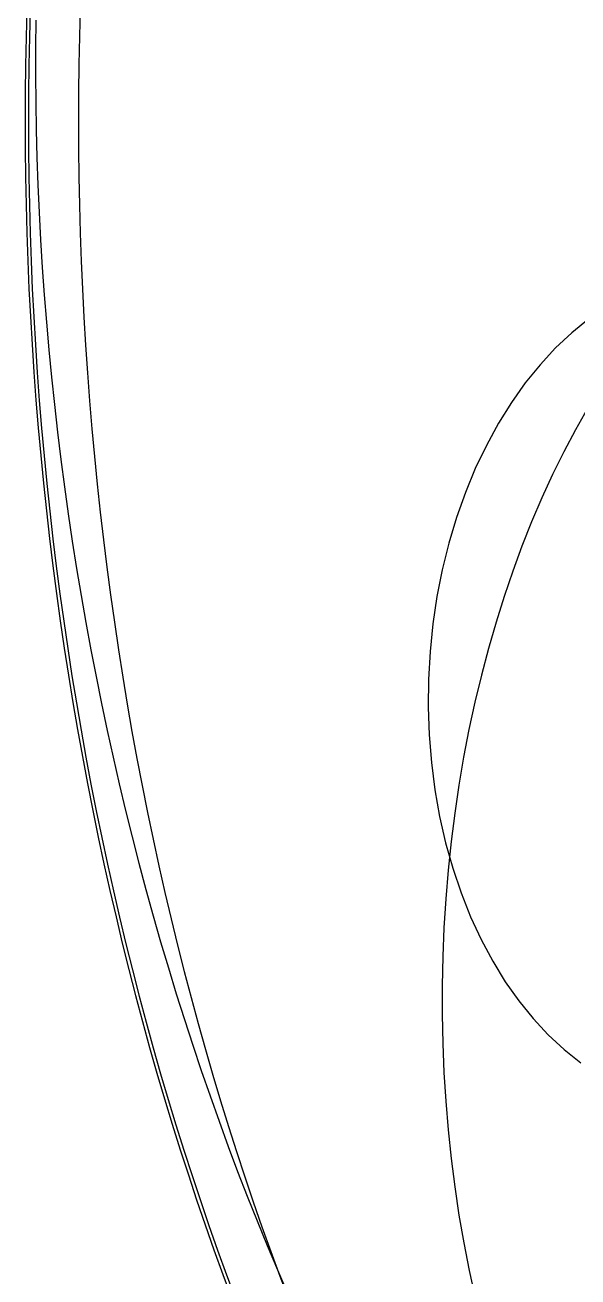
# Model space of a CAD drawing. Extents: x -1 to 217, y -22 to 302.
# Drawn here: x -1.3 to 35.8, y 62 to 146.1 of the extents above; entities that cross this region are included whole.
import ezdxf

# ---------------------------------------------------------------- set-up
doc = ezdxf.new("R2010")
doc.units = 0

msp = doc.modelspace()

# ---------------------------------------------------------------- linework, layer by layer
at = {"layer": 'ELLIPSES'}
for p, q in [((-1.202, 147.159), (-1.254, 145.283)), ((-0.979, 147.147), (-1.03, 145.271)), ((2.392, 147.202), (2.339, 145.319)), ((-0.603, 146.418), (-0.618, 144.579)), ((-1.254, 145.283), (-1.291, 143.406)), ((-1.03, 145.271), (-1.067, 143.393)), ((-0.618, 144.579), (-0.617, 142.739)), ((2.339, 145.319), (2.302, 143.435)), ((-1.291, 143.406), (-1.313, 141.529)), ((-1.067, 143.393), (-1.089, 141.515)), ((2.302, 143.435), (2.279, 141.551)), ((-0.617, 142.739), (-0.6, 140.897)), ((-1.313, 141.529), (-1.32, 139.652)), ((-1.089, 141.515), (-1.096, 139.637)), ((2.279, 141.551), (2.271, 139.666)), ((-0.6, 140.897), (-0.566, 139.053)), ((-1.32, 139.652), (-1.313, 137.774)), ((-1.096, 139.637), (-1.089, 137.759)), ((2.271, 139.666), (2.278, 137.781)), ((-0.566, 139.053), (-0.517, 137.209)), ((-1.313, 137.774), (-1.291, 135.897)), ((-1.089, 137.759), (-1.067, 135.881)), ((-0.517, 137.209), (-0.451, 135.364)), ((2.278, 137.781), (2.3, 135.897)), ((-1.291, 135.897), (-1.255, 134.021)), ((-1.067, 135.881), (-1.03, 134.003)), ((-0.451, 135.364), (-0.37, 133.518)), ((2.3, 135.897), (2.337, 134.013)), ((-1.255, 134.021), (-1.204, 132.145)), ((-1.03, 134.003), (-0.979, 132.127)), ((2.337, 134.013), (2.389, 132.13)), ((-0.37, 133.518), (-0.272, 131.673)), ((-1.204, 132.145), (-1.138, 130.27)), ((-0.979, 132.127), (-0.912, 130.251)), ((2.389, 132.13), (2.456, 130.248)), ((-0.272, 131.673), (-0.159, 129.827)), ((-1.138, 130.27), (-1.057, 128.396)), ((-0.912, 130.251), (-0.832, 128.376)), ((-0.159, 129.827), (-0.029, 127.982)), ((2.456, 130.248), (2.538, 128.367)), ((-1.057, 128.396), (-0.962, 126.524)), ((-0.832, 128.376), (-0.736, 126.504)), ((-0.029, 127.982), (0.116, 126.137)), ((2.538, 128.367), (2.635, 126.488)), ((-0.962, 126.524), (-0.852, 124.654)), ((-0.736, 126.504), (-0.626, 124.632)), ((0.116, 126.137), (0.278, 124.294)), ((2.635, 126.488), (2.747, 124.61)), ((36.527, 126.355), (35.395, 125.439)), ((35.395, 125.439), (34.306, 124.417)), ((-0.852, 124.654), (-0.728, 122.785)), ((-0.626, 124.632), (-0.501, 122.763)), ((2.747, 124.61), (2.873, 122.735)), ((34.306, 124.417), (33.265, 123.292)), ((0.278, 124.294), (0.455, 122.452)), ((-0.728, 122.785), (-0.589, 120.919)), ((-0.501, 122.763), (-0.362, 120.896)), ((2.873, 122.735), (3.015, 120.863)), ((33.265, 123.292), (32.275, 122.07)), ((0.455, 122.452), (0.648, 120.611)), ((32.275, 122.07), (31.341, 120.757)), ((-0.589, 120.919), (-0.435, 119.056)), ((-0.362, 120.896), (-0.208, 119.032)), ((0.648, 120.611), (0.857, 118.772)), ((3.015, 120.863), (3.171, 118.992)), ((31.341, 120.757), (30.468, 119.357)), ((36.45, 120.35), (35.639, 118.913)), ((30.468, 119.357), (29.66, 117.878)), ((-0.435, 119.056), (-0.267, 117.195)), ((-0.208, 119.032), (-0.039, 117.171)), ((0.857, 118.772), (1.082, 116.935)), ((3.171, 118.992), (3.343, 117.125)), ((35.639, 118.913), (34.857, 117.432)), ((29.66, 117.878), (28.92, 116.326)), ((-0.267, 117.195), (-0.084, 115.337)), ((-0.039, 117.171), (0.144, 115.312)), ((1.082, 116.935), (1.323, 115.101)), ((3.343, 117.125), (3.528, 115.261)), ((34.857, 117.432), (34.107, 115.91)), ((28.92, 116.326), (28.251, 114.708)), ((-0.084, 115.337), (0.113, 113.482)), ((0.144, 115.312), (0.341, 113.457)), ((3.528, 115.261), (3.729, 113.401)), ((34.107, 115.91), (33.389, 114.348)), ((1.323, 115.101), (1.579, 113.269)), ((28.251, 114.708), (27.656, 113.031)), ((33.389, 114.348), (32.704, 112.748)), ((0.113, 113.482), (0.324, 111.631)), ((0.341, 113.457), (0.553, 111.605)), ((1.579, 113.269), (1.852, 111.44)), ((3.729, 113.401), (3.945, 111.544)), ((27.656, 113.031), (27.138, 111.303)), ((32.704, 112.748), (32.053, 111.112)), ((0.324, 111.631), (0.551, 109.784)), ((0.553, 111.605), (0.78, 109.757)), ((1.852, 111.44), (2.14, 109.614)), ((3.945, 111.544), (4.175, 109.691)), ((27.138, 111.303), (26.7, 109.53)), ((32.053, 111.112), (31.436, 109.441)), ((0.551, 109.784), (0.791, 107.941)), ((0.78, 109.757), (1.021, 107.913)), ((2.14, 109.614), (2.443, 107.792)), ((4.175, 109.691), (4.42, 107.842)), ((26.7, 109.53), (26.343, 107.723)), ((31.436, 109.441), (30.855, 107.738)), ((0.791, 107.941), (1.046, 106.102)), ((1.021, 107.913), (1.277, 106.074)), ((2.443, 107.792), (2.762, 105.974)), ((4.42, 107.842), (4.679, 105.998)), ((26.343, 107.723), (26.069, 105.887)), ((30.855, 107.738), (30.309, 106.004)), ((1.046, 106.102), (1.315, 104.268)), ((1.277, 106.074), (1.546, 104.239)), ((2.762, 105.974), (3.097, 104.159)), ((4.679, 105.998), (4.954, 104.159)), ((30.309, 106.004), (29.799, 104.242)), ((26.069, 105.887), (25.879, 104.032)), ((1.315, 104.268), (1.599, 102.438)), ((1.546, 104.239), (1.831, 102.408)), ((29.799, 104.242), (29.327, 102.453)), ((3.097, 104.159), (3.447, 102.349)), ((4.954, 104.159), (5.242, 102.325)), ((25.879, 104.032), (25.773, 102.166)), ((1.599, 102.438), (1.897, 100.613)), ((1.831, 102.408), (2.129, 100.583)), ((3.447, 102.349), (3.813, 100.544)), ((5.242, 102.325), (5.546, 100.496)), ((25.773, 102.166), (25.754, 100.297)), ((29.327, 102.453), (28.892, 100.639)), ((1.897, 100.613), (2.209, 98.794)), ((2.129, 100.583), (2.442, 98.763)), ((3.813, 100.544), (4.194, 98.743)), ((5.546, 100.496), (5.863, 98.672)), ((25.754, 100.297), (25.819, 98.433)), ((28.892, 100.639), (28.495, 98.803)), ((2.209, 98.794), (2.535, 96.98)), ((2.442, 98.763), (2.769, 96.948)), ((4.194, 98.743), (4.59, 96.947)), ((5.863, 98.672), (6.196, 96.855)), ((25.819, 98.433), (25.97, 96.583)), ((28.495, 98.803), (28.136, 96.946)), ((2.535, 96.98), (2.876, 95.171)), ((2.769, 96.948), (3.11, 95.14)), ((4.59, 96.947), (5.001, 95.157)), ((6.196, 96.855), (6.542, 95.043)), ((28.136, 96.946), (27.817, 95.071)), ((25.97, 96.583), (26.206, 94.756)), ((2.876, 95.171), (3.23, 93.369)), ((3.11, 95.14), (3.466, 93.337)), ((5.001, 95.157), (5.428, 93.373)), ((6.542, 95.043), (6.903, 93.238)), ((27.817, 95.071), (27.536, 93.18)), ((26.206, 94.756), (26.525, 92.958)), ((3.23, 93.369), (3.599, 91.573)), ((3.466, 93.337), (3.835, 91.54)), ((5.428, 93.373), (5.87, 91.594)), ((6.903, 93.238), (7.279, 91.439)), ((26.525, 92.958), (26.926, 91.199)), ((27.536, 93.18), (27.295, 91.274)), ((3.599, 91.573), (3.982, 89.784)), ((3.835, 91.54), (4.218, 89.75)), ((5.87, 91.594), (6.327, 89.822)), ((7.279, 91.439), (7.668, 89.647)), ((26.926, 91.199), (27.407, 89.486)), ((27.295, 91.274), (27.094, 89.356)), ((3.982, 89.784), (4.379, 88.001)), ((4.218, 89.75), (4.616, 87.967)), ((6.327, 89.822), (6.799, 88.056)), ((7.668, 89.647), (8.072, 87.862)), ((27.094, 89.356), (26.933, 87.429)), ((27.407, 89.486), (27.966, 87.827)), ((4.379, 88.001), (4.789, 86.225)), ((4.616, 87.967), (5.027, 86.191)), ((6.799, 88.056), (7.286, 86.297)), ((8.072, 87.862), (8.49, 86.085)), ((26.933, 87.429), (26.813, 85.494)), ((27.966, 87.827), (28.601, 86.229)), ((4.789, 86.225), (5.214, 84.456)), ((5.027, 86.191), (5.452, 84.422)), ((7.286, 86.297), (7.788, 84.546)), ((8.49, 86.085), (8.922, 84.315)), ((28.601, 86.229), (29.309, 84.699)), ((26.813, 85.494), (26.732, 83.554)), ((5.214, 84.456), (5.652, 82.695)), ((5.452, 84.422), (5.891, 82.66)), ((7.788, 84.546), (8.304, 82.801)), ((8.922, 84.315), (9.368, 82.553)), ((29.309, 84.699), (30.086, 83.244)), ((26.732, 83.554), (26.692, 81.61)), ((30.086, 83.244), (30.93, 81.871)), ((5.652, 82.695), (6.104, 80.941)), ((5.891, 82.66), (6.344, 80.906)), ((8.304, 82.801), (8.835, 81.064)), ((9.368, 82.553), (9.828, 80.799)), ((26.692, 81.61), (26.693, 79.665)), ((30.93, 81.871), (31.836, 80.586)), ((6.104, 80.941), (6.569, 79.195)), ((6.344, 80.906), (6.811, 79.16)), ((8.835, 81.064), (9.381, 79.335)), ((9.828, 80.799), (10.301, 79.053)), ((31.836, 80.586), (32.8, 79.394)), ((6.569, 79.195), (7.049, 77.457)), ((6.811, 79.16), (7.291, 77.422)), ((9.381, 79.335), (9.942, 77.614)), ((10.301, 79.053), (10.789, 77.316)), ((26.693, 79.665), (26.734, 77.721)), ((32.8, 79.394), (33.818, 78.301)), ((33.818, 78.301), (34.886, 77.312)), ((7.049, 77.457), (7.541, 75.728)), ((7.291, 77.422), (7.784, 75.693)), ((9.942, 77.614), (10.516, 75.901)), ((26.734, 77.721), (26.815, 75.781)), ((10.789, 77.316), (11.29, 75.588)), ((34.886, 77.312), (35.998, 76.431)), ((7.541, 75.728), (8.048, 74.007)), ((7.784, 75.693), (8.292, 73.972)), ((10.516, 75.901), (11.106, 74.197)), ((26.815, 75.781), (26.937, 73.846)), ((11.29, 75.588), (11.805, 73.869)), ((8.048, 74.007), (8.567, 72.295)), ((8.292, 73.972), (8.812, 72.26)), ((11.106, 74.197), (11.709, 72.501)), ((11.805, 73.869), (12.334, 72.159)), ((26.937, 73.846), (27.099, 71.918)), ((8.567, 72.295), (9.101, 70.593)), ((11.709, 72.501), (12.327, 70.815)), ((8.812, 72.26), (9.346, 70.557)), ((12.334, 72.159), (12.876, 70.459)), ((27.099, 71.918), (27.301, 70.001)), ((12.327, 70.815), (12.958, 69.138)), ((9.101, 70.593), (9.647, 68.899)), ((9.346, 70.557), (9.894, 68.863)), ((12.876, 70.459), (13.432, 68.768)), ((27.301, 70.001), (27.543, 68.096)), ((12.958, 69.138), (13.604, 67.471)), ((9.647, 68.899), (10.206, 67.215)), ((9.894, 68.863), (10.454, 67.179)), ((13.432, 68.768), (14.001, 67.088)), ((27.543, 68.096), (27.824, 66.204)), ((13.604, 67.471), (14.264, 65.814)), ((10.206, 67.215), (10.779, 65.541)), ((10.454, 67.179), (11.028, 65.505)), ((14.001, 67.088), (14.583, 65.417)), ((14.264, 65.814), (14.937, 64.167)), ((27.824, 66.204), (28.145, 64.329)), ((10.779, 65.541), (11.365, 63.876)), ((11.028, 65.505), (11.614, 63.841)), ((14.583, 65.417), (15.179, 63.758)), ((14.937, 64.167), (15.624, 62.531)), ((28.145, 64.329), (28.504, 62.473)), ((11.365, 63.876), (11.963, 62.222)), ((11.614, 63.841), (12.214, 62.187)), ((15.179, 63.758), (15.787, 62.109)), ((11.963, 62.222), (12.575, 60.578)), ((15.624, 62.531), (16.325, 60.905)), ((28.504, 62.473), (28.902, 60.637)), ((12.214, 62.187), (12.827, 60.543)), ((15.787, 62.109), (16.409, 60.471))]:
    msp.add_line(p, q, dxfattribs=at)

doc.saveas('drawing.dxf')
